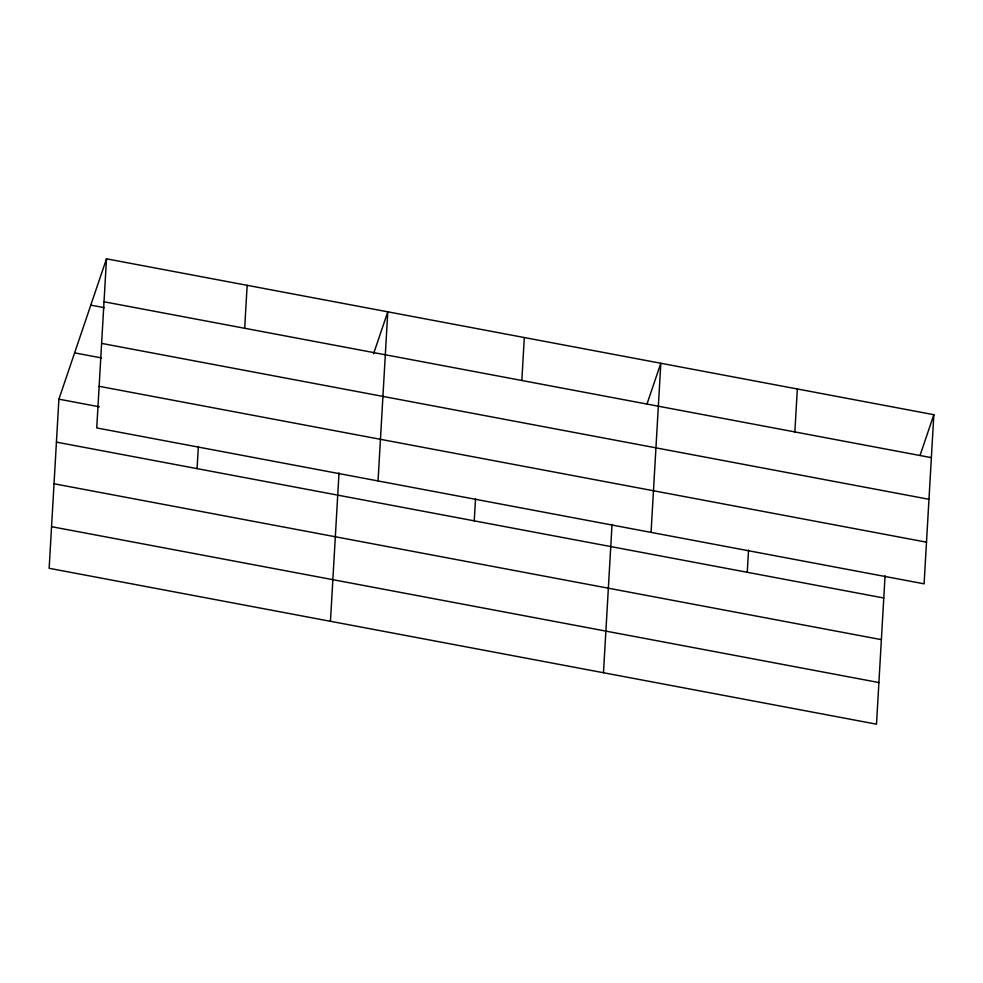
<?xml version="1.0" encoding="UTF-8"?>
<svg xmlns="http://www.w3.org/2000/svg" width="983" height="983" viewBox="0 0 983 983"><rect width="100%" height="100%" fill="white"/><g stroke="black" fill="none" stroke-linecap="round" stroke-linejoin="round"><path stroke-width="1.47" d="M106.496 258.824L96.739 427.937L924.094 583.828L933.85 414.703L106.496 258.824L58.906 399.172L49.15 568.297L876.504 724.176L885.056 575.792M197.079 468.621L198.357 446.405M244.669 328.273L247.151 285.316M330.448 621.293L339.012 472.909M378.05 480.945L387.794 311.82L373.565 353.794M474.236 520.843L475.526 498.627M521.838 380.482L524.308 337.538M603.476 672.741L612.04 524.357M651.065 532.381L660.822 363.255L647.084 403.792M747.264 572.29L748.542 550.075M794.854 431.93L797.336 388.985M920.113 455.227L933.85 414.703M104.014 301.769L931.368 457.648M90.792 305.135L104.259 307.679M101.618 343.399L928.972 499.29M74.61 352.86L101.544 357.935M99.148 386.307L926.502 542.186M58.906 399.172L99.295 406.79M56.424 442.129L883.778 598.008M54.028 483.759L881.382 639.65M51.546 526.667L878.913 682.546"/></g></svg>
